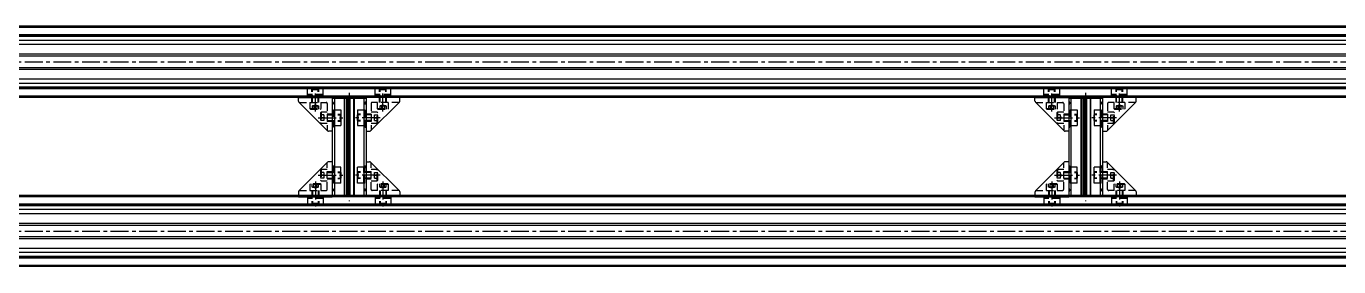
# Model space of a CAD drawing. Extents: x 0 to 4662, y -8 to 1177.
# Drawn here: x 2331 to 3497, y 920 to 1133 of the extents above; entities that cross this region are included whole.
import ezdxf

# ---------------------------------------------------------------- set-up
doc = ezdxf.new("R2010")
doc.units = 0
doc.header["$LTSCALE"] = 0.5
doc.linetypes.add('CENTER', pattern=[50.8, 31.75, -6.35, 6.35, -6.35])
doc.linetypes.add('DASHED', pattern=[19.05, 12.7, -6.35])
for name, color, linetype in [('MSM_CENTER', 1, 'CENTER'), ('MSM_CONTINUOUS', 7, 'CONTINUOUS'), ('MSM_DASHED', 4, 'DASHED')]:
    doc.layers.add(name, color=color, linetype=linetype)

msp = doc.modelspace()

# ---------------------------------------------------------------- linework, layer by layer
at = {"layer": 'MSM_CENTER'}
for p, q in [((1059.8, 1101.2), (4225.8, 1101.2)), ((2587.8, 1057.2), (2587.8, 1079.7)), ((2617.8, 1073.7), (2617.8, 977.7)), ((2647.8, 1057.2), (2647.8, 1079.7)), ((3241.8, 1057.2), (3241.8, 1079.7)), ((3271.8, 1073.7), (3271.8, 977.7)), ((3301.8, 1057.2), (3301.8, 1079.7)), ((2590.3, 1051.7), (2612.3, 1051.7)), ((2645.3, 1051.7), (2623.3, 1051.7)), ((3244.3, 1051.7), (3266.3, 1051.7)), ((3299.3, 1051.7), (3277.3, 1051.7)), ((2587.8, 995.2), (2587.8, 972.7)), ((2590.3, 1000.7), (2612.3, 1000.7)), ((2645.3, 1000.7), (2623.3, 1000.7)), ((2647.8, 995.2), (2647.8, 972.7)), ((3241.8, 995.2), (3241.8, 972.7)), ((3244.3, 1000.7), (3266.3, 1000.7)), ((3299.3, 1000.7), (3277.3, 1000.7)), ((3301.8, 995.2), (3301.8, 972.7)), ((1059.8, 951.2), (4225.8, 951.2))]:
    msp.add_line(p, q, dxfattribs=at)
at = {"layer": 'MSM_CONTINUOUS'}
for p, q in [((4215.8, 1132.7), (1069.8, 1132.7)), ((4084, 1131.7), (1201.6, 1131.7)), ((4103.8, 1120.2), (1181.8, 1120.2)), ((4096.3, 1125.2), (1189.3, 1125.2)), ((4096.3, 1124.7), (1189.3, 1124.7)), ((4096.3, 1123.5), (1189.3, 1123.5)), ((4103.8, 1116.4), (1181.8, 1116.4)), ((4103.8, 1107.9), (1181.8, 1107.9)), ((4176.3, 1106.3), (1227.1, 1106.3)), ((4176.3, 1096), (1227.1, 1096)), ((4103.8, 1094.4), (1181.8, 1094.4)), ((4103.8, 1085.9), (1181.8, 1085.9)), ((4103.8, 1082.1), (1181.8, 1082.1)), ((4096.3, 1078.8), (1189.3, 1078.8)), ((4096.3, 1077.7), (1189.3, 1077.7)), ((4096.3, 1077.2), (1189.3, 1077.2)), ((4215.8, 1069.7), (1069.8, 1069.7)), ((4084, 1070.7), (1201.6, 1070.7)), ((2572.8, 1069.7), (2602.8, 1069.7)), ((2572.8, 1066.4), (2572.8, 1069.7)), ((2598.7, 1040), (2573.2, 1065.5)), ((2602.8, 1069.7), (2602.8, 1068.7)), ((2632.8, 1068.7), (2602.8, 1068.7)), ((2602.8, 1068.7), (2602.8, 982.7)), ((2604.8, 1068.7), (2604.8, 982.7)), ((2613.4, 1068.7), (2613.4, 982.7)), ((2613.8, 1068.7), (2613.8, 982.7)), ((2615.3, 1068.7), (2615.3, 982.7)), ((2616.6, 1068.7), (2616.6, 982.7)), ((2616.9, 1068.7), (2616.9, 982.7)), ((2617.4, 1068.7), (2617.4, 982.7)), ((2617.8, 1068.7), (2617.8, 982.7)), ((2618.2, 1068.7), (2618.2, 982.7)), ((2618.5, 1068.7), (2618.5, 982.7)), ((2621.8, 1068.7), (2621.8, 982.7)), ((2622.2, 1068.7), (2622.2, 982.7)), ((2630.8, 1068.7), (2630.8, 982.7)), ((2662.8, 1069.7), (2632.8, 1069.7)), ((2632.8, 1069.7), (2632.8, 1068.7)), ((2632.8, 1068.7), (2632.8, 982.7)), ((2636.9, 1040), (2662.4, 1065.5)), ((2662.8, 1066.4), (2662.8, 1069.7)), ((3226.8, 1069.7), (3256.8, 1069.7)), ((3226.8, 1066.4), (3226.8, 1069.7)), ((3252.7, 1040), (3227.2, 1065.5)), ((3256.8, 1069.7), (3256.8, 1068.7)), ((3286.8, 1068.7), (3256.8, 1068.7)), ((3256.8, 1068.7), (3256.8, 982.7)), ((3258.8, 1068.7), (3258.8, 982.7)), ((3267.4, 1068.7), (3267.4, 982.7)), ((3267.8, 1068.7), (3267.8, 982.7)), ((3269.3, 1068.7), (3269.3, 982.7)), ((3270.6, 1068.7), (3270.6, 982.7)), ((3270.9, 1068.7), (3270.9, 982.7)), ((3271.4, 1068.7), (3271.4, 982.7)), ((3271.8, 1068.7), (3271.8, 982.7)), ((3272.2, 1068.7), (3272.2, 982.7)), ((3272.5, 1068.7), (3272.5, 982.7)), ((3275.8, 1068.7), (3275.8, 982.7)), ((3276.2, 1068.7), (3276.2, 982.7)), ((3284.8, 1068.7), (3284.8, 982.7)), ((3316.8, 1069.7), (3286.8, 1069.7)), ((3286.8, 1069.7), (3286.8, 1068.7)), ((3286.8, 1068.7), (3286.8, 982.7)), ((3290.9, 1040), (3316.4, 1065.5)), ((3316.8, 1066.4), (3316.8, 1069.7)), ((2602.8, 1039.7), (2599.5, 1039.7)), ((2632.8, 1039.7), (2636, 1039.7)), ((3256.8, 1039.7), (3253.5, 1039.7)), ((3286.8, 1039.7), (3290.1, 1039.7)), ((2598.7, 1012.3), (2573.2, 986.8)), ((2602.8, 1012.7), (2599.5, 1012.7)), ((2632.8, 1012.7), (2636, 1012.7)), ((2636.9, 1012.3), (2662.4, 986.8)), ((3252.7, 1012.3), (3227.2, 986.8)), ((3256.8, 1012.7), (3253.5, 1012.7)), ((3286.8, 1012.7), (3290.1, 1012.7)), ((3290.9, 1012.3), (3316.4, 986.8)), ((4084, 981.7), (1201.6, 981.7)), ((3910.8, 982.7), (1324.8, 982.7)), ((2572.8, 985.9), (2572.8, 982.7)), ((2572.8, 984.9), (2572.8, 981.7)), ((2572.8, 982.7), (2602.8, 982.7)), ((2572.8, 981.7), (2602.8, 981.7)), ((2602.8, 982.7), (2613.8, 982.7)), ((2602.8, 981.7), (2602.8, 982.7)), ((2632.8, 982.7), (2602.8, 982.7)), ((2621.8, 982.7), (2613.8, 982.7)), ((2621.8, 982.7), (2632.8, 982.7)), ((2662.8, 982.7), (2632.8, 982.7)), ((2632.8, 981.7), (2632.8, 982.7)), ((2662.8, 981.7), (2632.8, 981.7)), ((2662.8, 985.9), (2662.8, 982.7)), ((2662.8, 984.9), (2662.8, 981.7)), ((3226.8, 985.9), (3226.8, 982.7)), ((3226.8, 984.9), (3226.8, 981.7)), ((3226.8, 982.7), (3256.8, 982.7)), ((3226.8, 981.7), (3256.8, 981.7)), ((3256.8, 982.7), (3267.8, 982.7)), ((3256.8, 981.7), (3256.8, 982.7)), ((3286.8, 982.7), (3256.8, 982.7)), ((3275.8, 982.7), (3267.8, 982.7)), ((3275.8, 982.7), (3286.8, 982.7)), ((3316.8, 982.7), (3286.8, 982.7)), ((3286.8, 981.7), (3286.8, 982.7)), ((3316.8, 981.7), (3286.8, 981.7)), ((3316.8, 985.9), (3316.8, 982.7)), ((3316.8, 984.9), (3316.8, 981.7)), ((4103.8, 970.2), (1181.8, 970.2)), ((4096.3, 975.2), (1189.3, 975.2)), ((4096.3, 974.7), (1189.3, 974.7)), ((4096.3, 973.5), (1189.3, 973.5)), ((4103.8, 966.4), (1181.8, 966.4)), ((4103.8, 957.9), (1181.8, 957.9)), ((4176.3, 956.3), (1227.1, 956.3)), ((4103.8, 944.4), (1181.8, 944.4)), ((4176.3, 946), (1227.1, 946)), ((4103.8, 935.9), (1181.8, 935.9)), ((4103.8, 932.1), (1181.8, 932.1)), ((4096.3, 928.8), (1189.3, 928.8)), ((4096.3, 927.7), (1189.3, 927.7)), ((4096.3, 927.2), (1189.3, 927.2)), ((4215.8, 919.7), (1069.8, 919.7)), ((4084, 920.7), (1201.6, 920.7))]:
    msp.add_line(p, q, dxfattribs=at)
for centre, start, end in [((2574.1, 1066.4), 180, 225), ((2661.5, 1066.4), 315, 0), ((3228.1, 1066.4), 180, 225), ((3315.5, 1066.4), 315, 0), ((2599.5, 1040.9), 225, 270), ((2636, 1040.9), 270, 315), ((3253.5, 1040.9), 225, 270), ((3290.1, 1040.9), 270, 315), ((2599.5, 1011.4), 90, 135), ((2636, 1011.4), 45, 90), ((3253.5, 1011.4), 90, 135), ((3290.1, 1011.4), 45, 90), ((2574.1, 985.9), 135, 180), ((2661.5, 985.9), 0, 45), ((3228.1, 985.9), 135, 180), ((3315.5, 985.9), 0, 45)]:
    msp.add_arc(centre, 1.25, start, end, dxfattribs=at)
at = {"layer": 'MSM_DASHED'}
for p, q in [((3980.8, 1125.2), (1254.8, 1125.2)), ((3980.8, 1077.2), (1254.8, 1077.2)), ((2594.8, 1077.7), (2580.8, 1077.7)), ((2580.8, 1071.4), (2580.8, 1077.7)), ((2584.8, 1065.2), (2584.8, 1077.7)), ((2585.3, 1077.2), (2584.8, 1076.6)), ((2584.8, 1076.6), (2590.8, 1076.6)), ((2585.3, 1065.2), (2585.3, 1077.7)), ((2585.3, 1077.2), (2590.3, 1077.2)), ((2590.3, 1065.2), (2590.3, 1077.7)), ((2590.8, 1076.6), (2590.3, 1077.2)), ((2590.8, 1065.2), (2590.8, 1077.7)), ((2594.8, 1071.4), (2594.8, 1077.7)), ((2654.8, 1077.7), (2640.8, 1077.7)), ((2640.8, 1071.4), (2640.8, 1077.7)), ((2644.8, 1065.2), (2644.8, 1077.7)), ((2645.3, 1077.2), (2644.8, 1076.6)), ((2644.8, 1076.6), (2650.8, 1076.6)), ((2645.3, 1065.2), (2645.3, 1077.7)), ((2645.3, 1077.2), (2650.3, 1077.2)), ((2650.3, 1065.2), (2650.3, 1077.7)), ((2650.8, 1076.6), (2650.3, 1077.2)), ((2650.8, 1065.2), (2650.8, 1077.7)), ((2654.8, 1071.4), (2654.8, 1077.7)), ((3248.8, 1077.7), (3234.8, 1077.7)), ((3234.8, 1071.4), (3234.8, 1077.7)), ((3238.8, 1065.2), (3238.8, 1077.7)), ((3239.3, 1077.2), (3238.8, 1076.6)), ((3238.8, 1076.6), (3244.8, 1076.6)), ((3239.3, 1065.2), (3239.3, 1077.7)), ((3239.3, 1077.2), (3244.3, 1077.2)), ((3244.3, 1065.2), (3244.3, 1077.7)), ((3244.8, 1076.6), (3244.3, 1077.2)), ((3244.8, 1065.2), (3244.8, 1077.7)), ((3248.8, 1071.4), (3248.8, 1077.7)), ((3308.8, 1077.7), (3294.8, 1077.7)), ((3294.8, 1071.4), (3294.8, 1077.7)), ((3298.8, 1065.2), (3298.8, 1077.7)), ((3299.3, 1077.2), (3298.8, 1076.6)), ((3298.8, 1076.6), (3304.8, 1076.6)), ((3299.3, 1065.2), (3299.3, 1077.7)), ((3299.3, 1077.2), (3304.3, 1077.2)), ((3304.3, 1065.2), (3304.3, 1077.7)), ((3304.8, 1076.6), (3304.3, 1077.2)), ((3304.8, 1065.2), (3304.8, 1077.7)), ((3308.8, 1071.4), (3308.8, 1077.7)), ((2573.5, 1065.2), (2597.3, 1065.2)), ((2594.8, 1072.2), (2580.8, 1072.2)), ((2594.8, 1071.4), (2580.8, 1071.4)), ((2582.8, 1065.2), (2582.8, 1059.8)), ((2584.7, 1069.7), (2584.7, 1065.2)), ((2584.9, 1062.2), (2584.9, 1059.2)), ((2584.9, 1062.2), (2590.7, 1062.2)), ((2587.8, 1062.8), (2585.3, 1062.2)), ((2586.4, 1062.2), (2586.4, 1059.2)), ((2590.3, 1062.2), (2587.8, 1062.8)), ((2589.2, 1062.2), (2589.2, 1059.2)), ((2590.7, 1062.2), (2590.7, 1059.2)), ((2590.9, 1065.2), (2590.9, 1069.7)), ((2592.8, 1059.8), (2592.8, 1065.2)), ((2598.3, 1064.2), (2598.3, 1040.4)), ((2602.8, 1065.6), (2603.6, 1065.4)), ((2603.6, 1063.9), (2602.8, 1063.8)), ((2603.5, 1063.9), (2603.5, 1065.4)), ((2603.8, 1064.2), (2603.8, 1065.1)), ((2631.8, 1064.2), (2631.8, 1065.1)), ((2632.8, 1065.6), (2632, 1065.4)), ((2632, 1063.9), (2632.8, 1063.8)), ((2632.1, 1063.9), (2632.1, 1065.4)), ((2637.3, 1064.2), (2637.3, 1040.4)), ((2662.1, 1065.2), (2638.3, 1065.2)), ((2654.8, 1072.2), (2640.8, 1072.2)), ((2654.8, 1071.4), (2640.8, 1071.4)), ((2642.8, 1065.2), (2642.8, 1059.8)), ((2644.7, 1069.7), (2644.7, 1065.2)), ((2644.9, 1062.2), (2644.9, 1059.2)), ((2644.9, 1062.2), (2650.7, 1062.2)), ((2647.8, 1062.8), (2645.3, 1062.2)), ((2646.4, 1062.2), (2646.4, 1059.2)), ((2650.3, 1062.2), (2647.8, 1062.8)), ((2649.2, 1062.2), (2649.2, 1059.2)), ((2650.7, 1062.2), (2650.7, 1059.2)), ((2650.9, 1065.2), (2650.9, 1069.7)), ((2652.8, 1059.8), (2652.8, 1065.2)), ((3227.5, 1065.2), (3251.3, 1065.2)), ((3248.8, 1072.2), (3234.8, 1072.2)), ((3248.8, 1071.4), (3234.8, 1071.4)), ((3236.8, 1065.2), (3236.8, 1059.8)), ((3238.7, 1069.7), (3238.7, 1065.2)), ((3238.9, 1062.2), (3238.9, 1059.2)), ((3238.9, 1062.2), (3244.7, 1062.2)), ((3241.8, 1062.8), (3239.3, 1062.2)), ((3240.4, 1062.2), (3240.4, 1059.2)), ((3244.3, 1062.2), (3241.8, 1062.8)), ((3243.2, 1062.2), (3243.2, 1059.2)), ((3244.7, 1062.2), (3244.7, 1059.2)), ((3244.9, 1065.2), (3244.9, 1069.7)), ((3246.8, 1059.8), (3246.8, 1065.2)), ((3252.3, 1064.2), (3252.3, 1040.4)), ((3256.8, 1065.6), (3257.6, 1065.4)), ((3257.6, 1063.9), (3256.8, 1063.8)), ((3257.5, 1063.9), (3257.5, 1065.4)), ((3257.8, 1064.2), (3257.8, 1065.1)), ((3285.8, 1064.2), (3285.8, 1065.1)), ((3286.8, 1065.6), (3286, 1065.4)), ((3286, 1063.9), (3286.8, 1063.8)), ((3286.1, 1063.9), (3286.1, 1065.4)), ((3291.3, 1064.2), (3291.3, 1040.4)), ((3316.1, 1065.2), (3292.3, 1065.2)), ((3308.8, 1072.2), (3294.8, 1072.2)), ((3308.8, 1071.4), (3294.8, 1071.4)), ((3296.8, 1065.2), (3296.8, 1059.8)), ((3298.7, 1069.7), (3298.7, 1065.2)), ((3298.9, 1062.2), (3298.9, 1059.2)), ((3298.9, 1062.2), (3304.7, 1062.2)), ((3301.8, 1062.8), (3299.3, 1062.2)), ((3300.4, 1062.2), (3300.4, 1059.2)), ((3304.3, 1062.2), (3301.8, 1062.8)), ((3303.2, 1062.2), (3303.2, 1059.2)), ((3304.7, 1062.2), (3304.7, 1059.2)), ((3304.9, 1065.2), (3304.9, 1069.7)), ((3306.8, 1059.8), (3306.8, 1065.2)), ((2582.8, 1059.8), (2592.8, 1059.8)), ((2582.8, 1059.8), (2583.4, 1059.2)), ((2583.4, 1059.2), (2592.2, 1059.2)), ((2592.2, 1059.2), (2592.8, 1059.8)), ((2592.9, 1056.7), (2592.3, 1056.1)), ((2592.3, 1056.1), (2592.3, 1047.3)), ((2595.3, 1054.2), (2592.3, 1054.2)), ((2595.3, 1051.7), (2592.3, 1051.7)), ((2595.3, 1049.2), (2592.3, 1049.2)), ((2598.3, 1056.7), (2592.9, 1056.7)), ((2592.9, 1056.7), (2592.9, 1046.7)), ((2595.3, 1054.2), (2595.3, 1049.2)), ((2596, 1051.7), (2595.3, 1054.2)), ((2595.3, 1049.2), (2596, 1051.7)), ((2602.8, 1054.8), (2598.3, 1054.8)), ((2598.3, 1054.7), (2610.3, 1054.7)), ((2598.3, 1054.1), (2610.3, 1054.1)), ((2598.3, 1049.2), (2610.3, 1049.2)), ((2604, 1058.7), (2604, 1044.7)), ((2604, 1058.7), (2610.3, 1058.7)), ((2604.8, 1058.7), (2604.8, 1044.7)), ((2609.8, 1054.7), (2609.8, 1048.7)), ((2610.3, 1054.1), (2609.8, 1054.7)), ((2609.8, 1048.7), (2610.3, 1049.2)), ((2610.3, 1058.7), (2610.3, 1044.7)), ((2610.3, 1054.1), (2610.3, 1049.2)), ((2625.3, 1058.7), (2625.3, 1044.7)), ((2625.3, 1058.7), (2631.6, 1058.7)), ((2637.3, 1054.7), (2625.3, 1054.7)), ((2625.8, 1054.7), (2625.3, 1054.1)), ((2637.3, 1054.1), (2625.3, 1054.1)), ((2625.3, 1049.2), (2625.3, 1054.1)), ((2637.3, 1049.2), (2625.3, 1049.2)), ((2625.3, 1049.2), (2625.8, 1048.7)), ((2625.8, 1048.7), (2625.8, 1054.7)), ((2630.8, 1058.7), (2630.8, 1044.7)), ((2631.6, 1058.7), (2631.6, 1044.7)), ((2637.3, 1054.8), (2632.8, 1054.8)), ((2642.7, 1056.7), (2637.3, 1056.7)), ((2640.3, 1054.2), (2639.6, 1051.7)), ((2639.6, 1051.7), (2640.3, 1049.2)), ((2640.3, 1054.2), (2643.3, 1054.2)), ((2640.3, 1049.2), (2640.3, 1054.2)), ((2640.3, 1051.7), (2643.3, 1051.7)), ((2640.3, 1049.2), (2643.3, 1049.2)), ((2642.7, 1046.7), (2642.7, 1056.7)), ((2643.3, 1056.1), (2642.7, 1056.7)), ((2642.8, 1059.8), (2643.4, 1059.2)), ((2642.8, 1059.8), (2652.8, 1059.8)), ((2643.3, 1047.3), (2643.3, 1056.1)), ((2643.4, 1059.2), (2652.2, 1059.2)), ((2652.2, 1059.2), (2652.8, 1059.8)), ((3236.8, 1059.8), (3246.8, 1059.8)), ((3236.8, 1059.8), (3237.4, 1059.2)), ((3237.4, 1059.2), (3246.2, 1059.2)), ((3246.2, 1059.2), (3246.8, 1059.8)), ((3246.9, 1056.7), (3246.3, 1056.1)), ((3246.3, 1056.1), (3246.3, 1047.3)), ((3249.3, 1054.2), (3246.3, 1054.2)), ((3249.3, 1051.7), (3246.3, 1051.7)), ((3249.3, 1049.2), (3246.3, 1049.2)), ((3252.3, 1056.7), (3246.9, 1056.7)), ((3246.9, 1056.7), (3246.9, 1046.7)), ((3249.3, 1054.2), (3249.3, 1049.2)), ((3250, 1051.7), (3249.3, 1054.2)), ((3249.3, 1049.2), (3250, 1051.7)), ((3256.8, 1054.8), (3252.3, 1054.8)), ((3252.3, 1054.7), (3264.3, 1054.7)), ((3252.3, 1054.1), (3264.3, 1054.1)), ((3252.3, 1049.2), (3264.3, 1049.2)), ((3258, 1058.7), (3258, 1044.7)), ((3258, 1058.7), (3264.3, 1058.7)), ((3258.8, 1058.7), (3258.8, 1044.7)), ((3263.8, 1054.7), (3263.8, 1048.7)), ((3264.3, 1054.1), (3263.8, 1054.7)), ((3263.8, 1048.7), (3264.3, 1049.2)), ((3264.3, 1058.7), (3264.3, 1044.7)), ((3264.3, 1054.1), (3264.3, 1049.2)), ((3279.3, 1058.7), (3279.3, 1044.7)), ((3279.3, 1058.7), (3285.6, 1058.7)), ((3291.3, 1054.7), (3279.3, 1054.7)), ((3279.8, 1054.7), (3279.3, 1054.1)), ((3291.3, 1054.1), (3279.3, 1054.1)), ((3279.3, 1049.2), (3279.3, 1054.1)), ((3291.3, 1049.2), (3279.3, 1049.2)), ((3279.3, 1049.2), (3279.8, 1048.7)), ((3279.8, 1048.7), (3279.8, 1054.7)), ((3284.8, 1058.7), (3284.8, 1044.7)), ((3285.6, 1058.7), (3285.6, 1044.7)), ((3291.3, 1054.8), (3286.8, 1054.8)), ((3296.7, 1056.7), (3291.3, 1056.7)), ((3294.3, 1054.2), (3293.6, 1051.7)), ((3293.6, 1051.7), (3294.3, 1049.2)), ((3294.3, 1054.2), (3297.3, 1054.2)), ((3294.3, 1049.2), (3294.3, 1054.2)), ((3294.3, 1051.7), (3297.3, 1051.7)), ((3294.3, 1049.2), (3297.3, 1049.2)), ((3296.7, 1046.7), (3296.7, 1056.7)), ((3297.3, 1056.1), (3296.7, 1056.7)), ((3296.8, 1059.8), (3297.4, 1059.2)), ((3296.8, 1059.8), (3306.8, 1059.8)), ((3297.3, 1047.3), (3297.3, 1056.1)), ((3297.4, 1059.2), (3306.2, 1059.2)), ((3306.2, 1059.2), (3306.8, 1059.8)), ((2592.3, 1047.3), (2592.9, 1046.7)), ((2592.9, 1046.7), (2598.3, 1046.7)), ((2598.3, 1048.7), (2610.3, 1048.7)), ((2598.3, 1048.6), (2602.8, 1048.6)), ((2602.8, 1045.1), (2603.6, 1044.9)), ((2603.6, 1043.4), (2602.8, 1043.3)), ((2603.5, 1043.4), (2603.5, 1044.9)), ((2603.8, 1043.7), (2603.8, 1044.6)), ((2604, 1044.7), (2610.3, 1044.7)), ((2637.3, 1048.7), (2625.3, 1048.7)), ((2625.3, 1044.7), (2631.6, 1044.7)), ((2631.8, 1043.7), (2631.8, 1044.6)), ((2632.8, 1045.1), (2632, 1044.9)), ((2632, 1043.4), (2632.8, 1043.3)), ((2632.1, 1043.4), (2632.1, 1044.9)), ((2632.8, 1048.6), (2637.3, 1048.6)), ((2637.3, 1046.7), (2642.7, 1046.7)), ((2642.7, 1046.7), (2643.3, 1047.3)), ((3246.3, 1047.3), (3246.9, 1046.7)), ((3246.9, 1046.7), (3252.3, 1046.7)), ((3252.3, 1048.7), (3264.3, 1048.7)), ((3252.3, 1048.6), (3256.8, 1048.6)), ((3256.8, 1045.1), (3257.6, 1044.9)), ((3257.6, 1043.4), (3256.8, 1043.3)), ((3257.5, 1043.4), (3257.5, 1044.9)), ((3257.8, 1043.7), (3257.8, 1044.6)), ((3258, 1044.7), (3264.3, 1044.7)), ((3291.3, 1048.7), (3279.3, 1048.7)), ((3279.3, 1044.7), (3285.6, 1044.7)), ((3285.8, 1043.7), (3285.8, 1044.6)), ((3286.8, 1045.1), (3286, 1044.9)), ((3286, 1043.4), (3286.8, 1043.3)), ((3286.1, 1043.4), (3286.1, 1044.9)), ((3286.8, 1048.6), (3291.3, 1048.6)), ((3291.3, 1046.7), (3296.7, 1046.7)), ((3296.7, 1046.7), (3297.3, 1047.3)), ((2592.9, 1005.7), (2592.3, 1005.1)), ((2592.3, 1005.1), (2592.3, 996.3)), ((2595.3, 1003.2), (2592.3, 1003.2)), ((2598.3, 1005.7), (2592.9, 1005.7)), ((2592.9, 1005.7), (2592.9, 995.7)), ((2595.3, 1003.2), (2595.3, 998.2)), ((2596, 1000.7), (2595.3, 1003.2)), ((2598.3, 988.2), (2598.3, 1011.9)), ((2602.8, 1003.8), (2598.3, 1003.8)), ((2598.3, 1003.7), (2610.3, 1003.7)), ((2598.3, 1003.1), (2610.3, 1003.1)), ((2603.6, 1008.9), (2602.8, 1009.1)), ((2602.8, 1007.3), (2603.6, 1007.4)), ((2603.5, 1008.9), (2603.5, 1007.4)), ((2603.8, 1008.6), (2603.8, 1007.7)), ((2604, 993.7), (2604, 1007.7)), ((2610.3, 1007.7), (2604, 1007.7)), ((2604.8, 993.7), (2604.8, 1007.7)), ((2609.8, 1003.7), (2609.8, 997.7)), ((2610.3, 1003.1), (2609.8, 1003.7)), ((2610.3, 993.7), (2610.3, 1007.7)), ((2610.3, 1003.1), (2610.3, 998.2)), ((2631.6, 1007.7), (2625.3, 1007.7)), ((2625.3, 993.7), (2625.3, 1007.7)), ((2637.3, 1003.7), (2625.3, 1003.7)), ((2625.8, 1003.7), (2625.3, 1003.1)), ((2637.3, 1003.1), (2625.3, 1003.1)), ((2625.3, 998.2), (2625.3, 1003.1)), ((2625.8, 997.7), (2625.8, 1003.7)), ((2630.8, 993.7), (2630.8, 1007.7)), ((2631.6, 993.7), (2631.6, 1007.7)), ((2631.8, 1008.6), (2631.8, 1007.7)), ((2632, 1008.9), (2632.8, 1009.1)), ((2632.8, 1007.3), (2632, 1007.4)), ((2632.1, 1008.9), (2632.1, 1007.4)), ((2637.3, 1003.8), (2632.8, 1003.8)), ((2637.3, 988.2), (2637.3, 1011.9)), ((2642.7, 1005.7), (2637.3, 1005.7)), ((2640.3, 1003.2), (2639.6, 1000.7)), ((2640.3, 1003.2), (2643.3, 1003.2)), ((2640.3, 998.2), (2640.3, 1003.2)), ((2643.3, 1005.1), (2642.7, 1005.7)), ((2642.7, 995.7), (2642.7, 1005.7)), ((2643.3, 996.3), (2643.3, 1005.1)), ((3246.9, 1005.7), (3246.3, 1005.1)), ((3246.3, 1005.1), (3246.3, 996.3)), ((3249.3, 1003.2), (3246.3, 1003.2)), ((3252.3, 1005.7), (3246.9, 1005.7)), ((3246.9, 1005.7), (3246.9, 995.7)), ((3249.3, 1003.2), (3249.3, 998.2)), ((3250, 1000.7), (3249.3, 1003.2)), ((3252.3, 988.2), (3252.3, 1011.9)), ((3256.8, 1003.8), (3252.3, 1003.8)), ((3252.3, 1003.7), (3264.3, 1003.7)), ((3252.3, 1003.1), (3264.3, 1003.1)), ((3257.6, 1008.9), (3256.8, 1009.1)), ((3256.8, 1007.3), (3257.6, 1007.4)), ((3257.5, 1008.9), (3257.5, 1007.4)), ((3257.8, 1008.6), (3257.8, 1007.7)), ((3258, 993.7), (3258, 1007.7)), ((3264.3, 1007.7), (3258, 1007.7)), ((3258.8, 993.7), (3258.8, 1007.7)), ((3263.8, 1003.7), (3263.8, 997.7)), ((3264.3, 1003.1), (3263.8, 1003.7)), ((3264.3, 993.7), (3264.3, 1007.7)), ((3264.3, 1003.1), (3264.3, 998.2)), ((3285.6, 1007.7), (3279.3, 1007.7)), ((3279.3, 993.7), (3279.3, 1007.7)), ((3291.3, 1003.7), (3279.3, 1003.7)), ((3279.8, 1003.7), (3279.3, 1003.1)), ((3291.3, 1003.1), (3279.3, 1003.1)), ((3279.3, 998.2), (3279.3, 1003.1)), ((3279.8, 997.7), (3279.8, 1003.7)), ((3284.8, 993.7), (3284.8, 1007.7)), ((3285.6, 993.7), (3285.6, 1007.7)), ((3285.8, 1008.6), (3285.8, 1007.7)), ((3286, 1008.9), (3286.8, 1009.1)), ((3286.8, 1007.3), (3286, 1007.4)), ((3286.1, 1008.9), (3286.1, 1007.4)), ((3291.3, 1003.8), (3286.8, 1003.8)), ((3291.3, 988.2), (3291.3, 1011.9)), ((3296.7, 1005.7), (3291.3, 1005.7)), ((3294.3, 1003.2), (3293.6, 1000.7)), ((3294.3, 1003.2), (3297.3, 1003.2)), ((3294.3, 998.2), (3294.3, 1003.2)), ((3297.3, 1005.1), (3296.7, 1005.7)), ((3296.7, 995.7), (3296.7, 1005.7)), ((3297.3, 996.3), (3297.3, 1005.1)), ((2583.4, 993.2), (2582.8, 992.6)), ((2582.8, 992.6), (2582.8, 987.2)), ((2592.8, 992.6), (2582.8, 992.6)), ((2592.2, 993.2), (2583.4, 993.2)), ((2584.9, 990.2), (2584.9, 993.2)), ((2586.4, 990.2), (2586.4, 993.2)), ((2589.2, 990.2), (2589.2, 993.2)), ((2590.7, 990.2), (2590.7, 993.2)), ((2592.8, 992.6), (2592.2, 993.2)), ((2595.3, 1000.7), (2592.3, 1000.7)), ((2595.3, 998.2), (2592.3, 998.2)), ((2592.3, 996.3), (2592.9, 995.7)), ((2592.8, 987.2), (2592.8, 992.6)), ((2592.9, 995.7), (2598.3, 995.7)), ((2595.3, 998.2), (2596, 1000.7)), ((2598.3, 998.2), (2610.3, 998.2)), ((2598.3, 997.7), (2610.3, 997.7)), ((2598.3, 997.6), (2602.8, 997.6)), ((2610.3, 993.7), (2604, 993.7)), ((2609.8, 997.7), (2610.3, 998.2)), ((2637.3, 998.2), (2625.3, 998.2)), ((2625.3, 998.2), (2625.8, 997.7)), ((2637.3, 997.7), (2625.3, 997.7)), ((2631.6, 993.7), (2625.3, 993.7)), ((2632.8, 997.6), (2637.3, 997.6)), ((2637.3, 995.7), (2642.7, 995.7)), ((2639.6, 1000.7), (2640.3, 998.2)), ((2640.3, 1000.7), (2643.3, 1000.7)), ((2640.3, 998.2), (2643.3, 998.2)), ((2642.7, 995.7), (2643.3, 996.3)), ((2643.4, 993.2), (2642.8, 992.6)), ((2652.8, 992.6), (2642.8, 992.6)), ((2642.8, 992.6), (2642.8, 987.2)), ((2652.2, 993.2), (2643.4, 993.2)), ((2644.9, 990.2), (2644.9, 993.2)), ((2646.4, 990.2), (2646.4, 993.2)), ((2649.2, 990.2), (2649.2, 993.2)), ((2650.7, 990.2), (2650.7, 993.2)), ((2652.8, 992.6), (2652.2, 993.2)), ((2652.8, 987.2), (2652.8, 992.6)), ((3237.4, 993.2), (3236.8, 992.6)), ((3236.8, 992.6), (3236.8, 987.2)), ((3246.8, 992.6), (3236.8, 992.6)), ((3246.2, 993.2), (3237.4, 993.2)), ((3238.9, 990.2), (3238.9, 993.2)), ((3240.4, 990.2), (3240.4, 993.2)), ((3243.2, 990.2), (3243.2, 993.2)), ((3244.7, 990.2), (3244.7, 993.2)), ((3246.8, 992.6), (3246.2, 993.2)), ((3249.3, 1000.7), (3246.3, 1000.7)), ((3249.3, 998.2), (3246.3, 998.2)), ((3246.3, 996.3), (3246.9, 995.7)), ((3246.8, 987.2), (3246.8, 992.6)), ((3246.9, 995.7), (3252.3, 995.7)), ((3249.3, 998.2), (3250, 1000.7)), ((3252.3, 998.2), (3264.3, 998.2)), ((3252.3, 997.7), (3264.3, 997.7)), ((3252.3, 997.6), (3256.8, 997.6)), ((3264.3, 993.7), (3258, 993.7)), ((3263.8, 997.7), (3264.3, 998.2)), ((3291.3, 998.2), (3279.3, 998.2)), ((3279.3, 998.2), (3279.8, 997.7)), ((3291.3, 997.7), (3279.3, 997.7)), ((3285.6, 993.7), (3279.3, 993.7)), ((3286.8, 997.6), (3291.3, 997.6)), ((3291.3, 995.7), (3296.7, 995.7)), ((3293.6, 1000.7), (3294.3, 998.2)), ((3294.3, 1000.7), (3297.3, 1000.7)), ((3294.3, 998.2), (3297.3, 998.2)), ((3296.7, 995.7), (3297.3, 996.3)), ((3297.4, 993.2), (3296.8, 992.6)), ((3306.8, 992.6), (3296.8, 992.6)), ((3296.8, 992.6), (3296.8, 987.2)), ((3306.2, 993.2), (3297.4, 993.2)), ((3298.9, 990.2), (3298.9, 993.2)), ((3300.4, 990.2), (3300.4, 993.2)), ((3303.2, 990.2), (3303.2, 993.2)), ((3304.7, 990.2), (3304.7, 993.2)), ((3306.8, 992.6), (3306.2, 993.2)), ((3306.8, 987.2), (3306.8, 992.6)), ((2573.5, 987.2), (2597.3, 987.2)), ((2594.8, 981), (2580.8, 981)), ((2580.8, 981), (2580.8, 974.7)), ((2594.8, 980.2), (2580.8, 980.2)), ((2584.7, 987.2), (2584.7, 982.7)), ((2584.8, 987.2), (2584.8, 974.7)), ((2590.7, 990.2), (2584.9, 990.2)), ((2585.3, 990.2), (2587.8, 989.5)), ((2585.3, 987.2), (2585.3, 974.7)), ((2587.8, 989.5), (2590.3, 990.2)), ((2590.3, 987.2), (2590.3, 974.7)), ((2590.8, 987.2), (2590.8, 974.7)), ((2590.9, 982.7), (2590.9, 987.2)), ((2594.8, 981), (2594.8, 974.7)), ((2603.6, 988.4), (2602.8, 988.6)), ((2602.8, 986.8), (2603.6, 986.9)), ((2603.5, 988.4), (2603.5, 986.9)), ((2603.8, 988.1), (2603.8, 987.2)), ((2631.8, 988.1), (2631.8, 987.2)), ((2632, 988.4), (2632.8, 988.6)), ((2632.8, 986.8), (2632, 986.9)), ((2632.1, 988.4), (2632.1, 986.9)), ((2662.1, 987.2), (2638.3, 987.2)), ((2654.8, 981), (2640.8, 981)), ((2640.8, 981), (2640.8, 974.7)), ((2654.8, 980.2), (2640.8, 980.2)), ((2644.7, 987.2), (2644.7, 982.7)), ((2644.8, 987.2), (2644.8, 974.7)), ((2650.7, 990.2), (2644.9, 990.2)), ((2645.3, 990.2), (2647.8, 989.5)), ((2645.3, 987.2), (2645.3, 974.7)), ((2647.8, 989.5), (2650.3, 990.2)), ((2650.3, 987.2), (2650.3, 974.7)), ((2650.8, 987.2), (2650.8, 974.7)), ((2650.9, 982.7), (2650.9, 987.2)), ((2654.8, 981), (2654.8, 974.7)), ((3227.5, 987.2), (3251.3, 987.2)), ((3248.8, 981), (3234.8, 981)), ((3234.8, 981), (3234.8, 974.7)), ((3248.8, 980.2), (3234.8, 980.2)), ((3238.7, 987.2), (3238.7, 982.7)), ((3238.8, 987.2), (3238.8, 974.7)), ((3244.7, 990.2), (3238.9, 990.2)), ((3239.3, 990.2), (3241.8, 989.5)), ((3239.3, 987.2), (3239.3, 974.7)), ((3241.8, 989.5), (3244.3, 990.2)), ((3244.3, 987.2), (3244.3, 974.7)), ((3244.8, 987.2), (3244.8, 974.7)), ((3244.9, 982.7), (3244.9, 987.2)), ((3248.8, 981), (3248.8, 974.7)), ((3257.6, 988.4), (3256.8, 988.6)), ((3256.8, 986.8), (3257.6, 986.9)), ((3257.5, 988.4), (3257.5, 986.9)), ((3257.8, 988.1), (3257.8, 987.2)), ((3285.8, 988.1), (3285.8, 987.2)), ((3286, 988.4), (3286.8, 988.6)), ((3286.8, 986.8), (3286, 986.9)), ((3286.1, 988.4), (3286.1, 986.9)), ((3316.1, 987.2), (3292.3, 987.2)), ((3308.8, 981), (3294.8, 981)), ((3294.8, 981), (3294.8, 974.7)), ((3308.8, 980.2), (3294.8, 980.2)), ((3298.7, 987.2), (3298.7, 982.7)), ((3298.8, 987.2), (3298.8, 974.7)), ((3304.7, 990.2), (3298.9, 990.2)), ((3299.3, 990.2), (3301.8, 989.5)), ((3299.3, 987.2), (3299.3, 974.7)), ((3301.8, 989.5), (3304.3, 990.2)), ((3304.3, 987.2), (3304.3, 974.7)), ((3304.8, 987.2), (3304.8, 974.7)), ((3304.9, 982.7), (3304.9, 987.2)), ((3308.8, 981), (3308.8, 974.7)), ((2594.8, 974.7), (2580.8, 974.7)), ((2590.8, 975.7), (2584.8, 975.7)), ((2584.8, 975.7), (2585.3, 975.2)), ((2590.3, 975.2), (2585.3, 975.2)), ((2590.3, 975.2), (2590.8, 975.7)), ((2654.8, 974.7), (2640.8, 974.7)), ((2650.8, 975.7), (2644.8, 975.7)), ((2644.8, 975.7), (2645.3, 975.2)), ((2650.3, 975.2), (2645.3, 975.2)), ((2650.3, 975.2), (2650.8, 975.7)), ((3248.8, 974.7), (3234.8, 974.7)), ((3244.8, 975.7), (3238.8, 975.7)), ((3238.8, 975.7), (3239.3, 975.2)), ((3244.3, 975.2), (3239.3, 975.2)), ((3244.3, 975.2), (3244.8, 975.7)), ((3308.8, 974.7), (3294.8, 974.7)), ((3304.8, 975.7), (3298.8, 975.7)), ((3298.8, 975.7), (3299.3, 975.2)), ((3304.3, 975.2), (3299.3, 975.2)), ((3304.3, 975.2), (3304.8, 975.7))]:
    msp.add_line(p, q, dxfattribs=at)
for centre, radius, start, end in [((2597.3, 1064.2), 1, 0, 90), ((2603.5, 1065.1), 0.3, 360, 80), ((2603.5, 1064.2), 0.3, 280, 360), ((2632.1, 1065.1), 0.3, 100, 180), ((2632.1, 1064.2), 0.3, 180, 260), ((2638.3, 1064.2), 1, 90, 180), ((3251.3, 1064.2), 1, 0, 90), ((3257.5, 1065.1), 0.3, 360, 80), ((3257.5, 1064.2), 0.3, 280, 360), ((3286.1, 1065.1), 0.3, 100, 180), ((3286.1, 1064.2), 0.3, 180, 260), ((3292.3, 1064.2), 1, 90, 180), ((2603.5, 1044.6), 0.3, 360, 80), ((2603.5, 1043.7), 0.3, 280, 360), ((2632.1, 1044.6), 0.3, 100, 180), ((2632.1, 1043.7), 0.3, 180, 260), ((3257.5, 1044.6), 0.3, 360, 80), ((3257.5, 1043.7), 0.3, 280, 360), ((3286.1, 1044.6), 0.3, 100, 180), ((3286.1, 1043.7), 0.3, 180, 260), ((2603.5, 1008.6), 0.3, 360, 80), ((2603.5, 1007.7), 0.3, 280, 360), ((2632.1, 1008.6), 0.3, 100, 180), ((2632.1, 1007.7), 0.3, 180, 260), ((3257.5, 1008.6), 0.3, 360, 80), ((3257.5, 1007.7), 0.3, 280, 360), ((3286.1, 1008.6), 0.3, 100, 180), ((3286.1, 1007.7), 0.3, 180, 260), ((2597.3, 988.2), 1, 270, 0), ((2603.5, 988.1), 0.3, 360, 80), ((2603.5, 987.2), 0.3, 280, 360), ((2632.1, 988.1), 0.3, 100, 180), ((2632.1, 987.2), 0.3, 180, 260), ((2638.3, 988.2), 1, 180, 270), ((3251.3, 988.2), 1, 270, 0), ((3257.5, 988.1), 0.3, 360, 80), ((3257.5, 987.2), 0.3, 280, 360), ((3286.1, 988.1), 0.3, 100, 180), ((3286.1, 987.2), 0.3, 180, 260), ((3292.3, 988.2), 1, 180, 270)]:
    msp.add_arc(centre, radius, start, end, dxfattribs=at)

doc.saveas('drawing.dxf')
